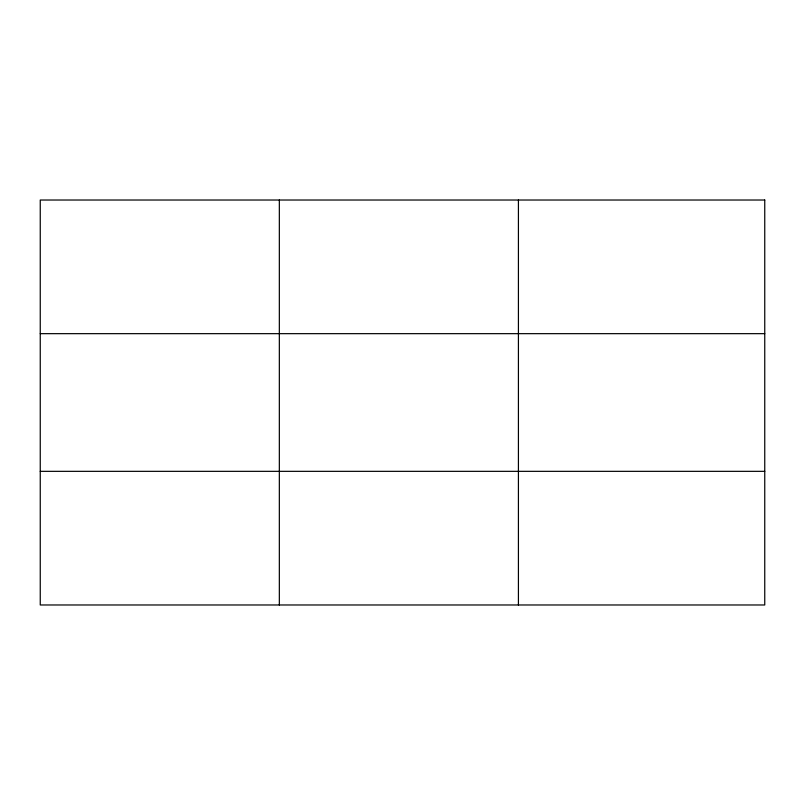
<?xml version="1.0" encoding="UTF-8"?>
<svg xmlns="http://www.w3.org/2000/svg" width="805" height="805" viewBox="0 0 805 805"><rect width="100%" height="100%" fill="white"/><g stroke="black" fill="none" stroke-linecap="round" stroke-linejoin="round"><path stroke-width="1.21" d="M279.335 200.022L279.335 604.978M518.42 200.022L518.42 604.978M40.25 333.662L764.75 333.662M40.25 471.338L764.75 471.338M764.75 200.022L764.75 604.978L40.25 604.978L40.25 200.022L764.75 200.022"/></g></svg>
